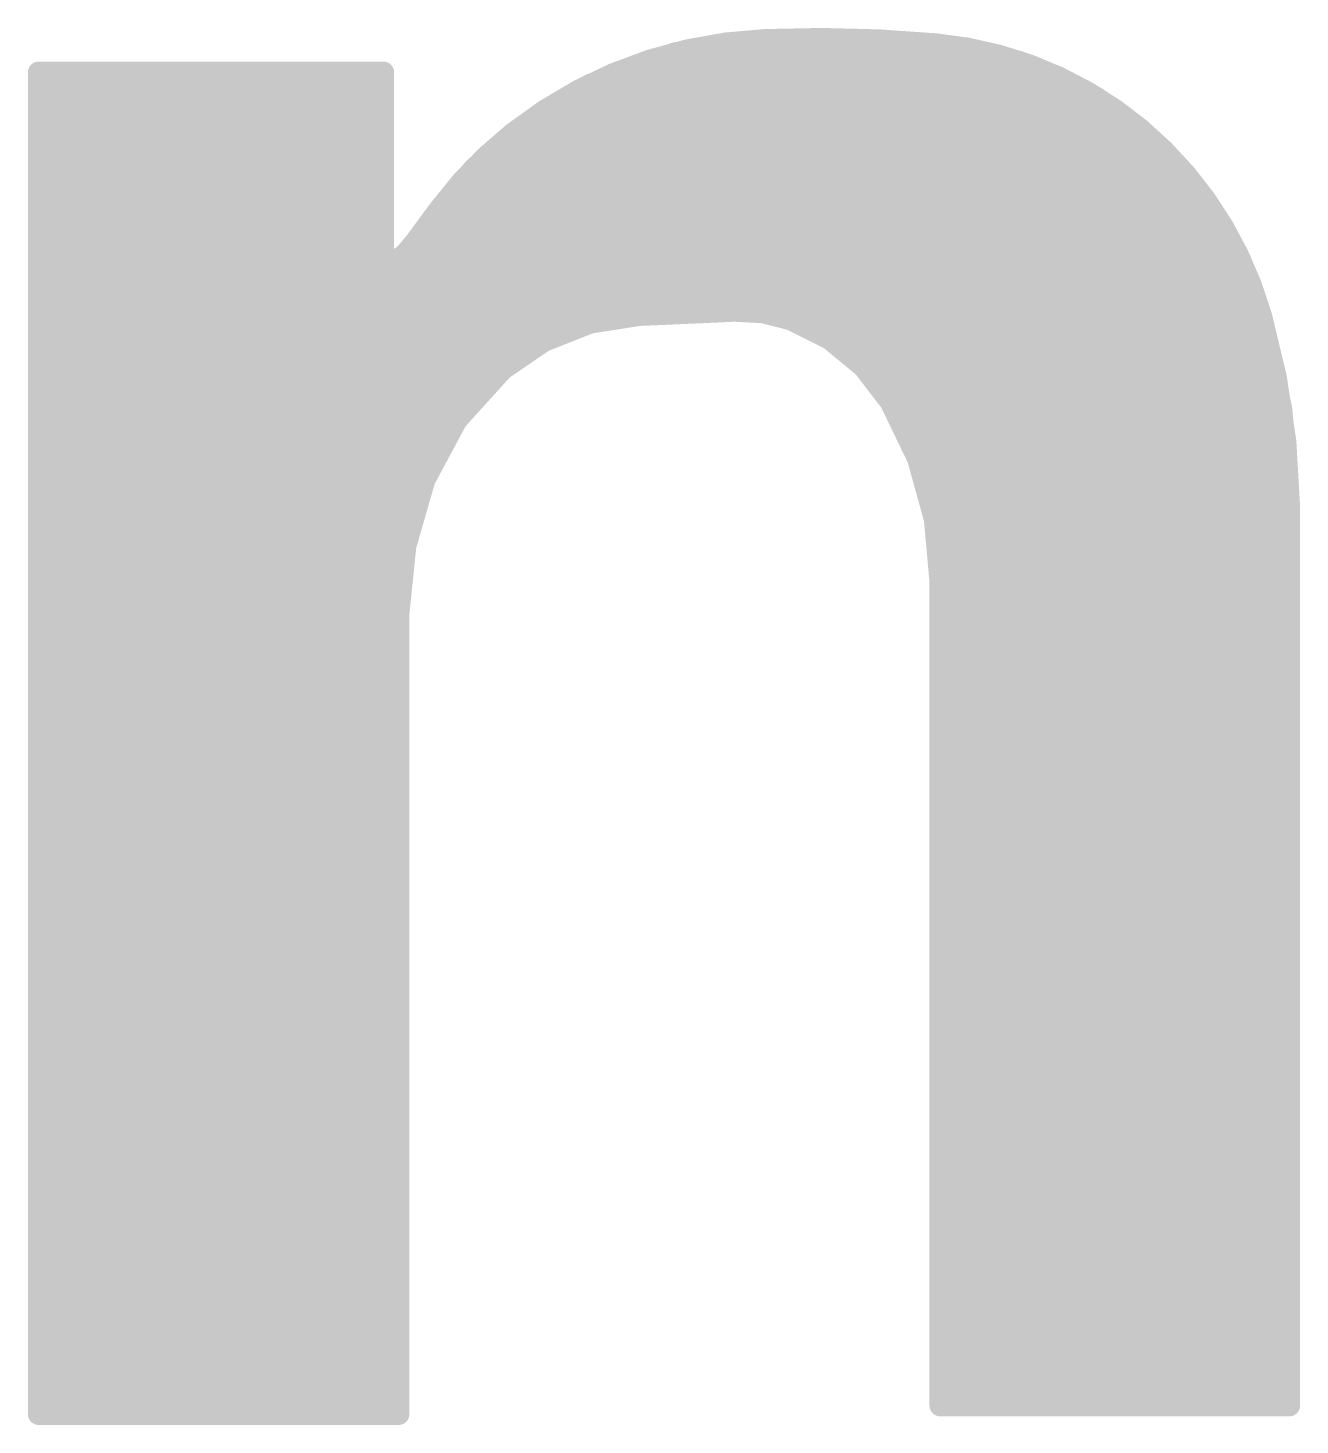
# Model space of a CAD drawing. Extents: x -15.6 to 66.2, y -11.4 to 53.5.
# Drawn here: x 38.644 to 40.135, y 11.092 to 12.729 of the extents above; entities that cross this region are included whole.
import ezdxf

# ---------------------------------------------------------------- set-up
doc = ezdxf.new("R2010")
doc.units = 0
doc.layers.add('21', color=41, linetype='CONTINUOUS')

msp = doc.modelspace()

# ---------------------------------------------------------------- linework, layer by layer
at = {"layer": '21'}
for points, const_width in [([(39.5072, 12.7152, 0.1577), (39.2125, 12.606)], 0.0254), ([(39.7078, 12.7102, 0.0335), (39.5072, 12.7152)], 0.0254), ([(39.5074, 12.7215, 1), (39.507, 12.7089)], 0.0127), ([(39.5069, 12.7215, 1), (39.5075, 12.7089)], 0.0127), ([(39.5081, 12.7089, 1), (39.5063, 12.7215)], 0.0127), ([(39.5075, 12.7089, 1), (39.5069, 12.7215)], 0.0127), ([(39.7091, 12.7164, 1), (39.7065, 12.704)], 0.0127), ([(39.9745, 12.5857, 0.1741), (39.7078, 12.7102)], 0.0254), ([(39.7084, 12.7165, 1), (39.7072, 12.7039)], 0.0127), ([(39.7072, 12.7039, 1), (39.7084, 12.7165)], 0.0127), ([(39.7076, 12.7039, 1), (39.708, 12.7165)], 0.0127), ([(39.4011, 12.706, 1), (39.403, 12.6934)], 0.0127), ([(39.404, 12.7064, 1), (39.404, 12.6937)], 0.0127), ([(39.4042, 12.6938, 1), (39.3998, 12.7057)], 0.0127), ([(39.7564, 12.6937, 1), (39.7564, 12.7064)], 0.0127), ([(38.6563, 12.6835, 1), (38.6563, 12.6708)], 0.0127), ([(38.6563, 12.6835, 1), (38.6563, 12.6708)], 0.0127), ([(38.6626, 12.6771, 1), (38.65, 12.6771)], 0.0127), ([(38.6626, 12.6771, 1), (38.65, 12.6771)], 0.0127), ([(38.6563, 12.6809, 1), (38.6563, 12.6683)], 0.0127), ([(39.0664, 12.6771, 1), (39.0538, 12.6771)], 0.0127), ([(39.0664, 12.6771, 1), (39.0538, 12.6771)], 0.0127), ([(39.0601, 12.6708, 1), (39.0601, 12.6835)], 0.0127), ([(39.0601, 12.6708, 1), (39.0601, 12.6835)], 0.0127), ([(39.0601, 12.6683, 1), (39.0601, 12.6809)], 0.0127), ([(39.3343, 12.6809, 1), (39.3343, 12.6683)], 0.0127), ([(39.8082, 12.6954, 1), (39.8028, 12.6839)], 0.0127), ([(39.8042, 12.6835, 1), (39.8068, 12.6959)], 0.0127), ([(39.8378, 12.6683, 1), (39.8378, 12.6809)], 0.0127), ([(39.3002, 12.6687, 1), (39.3046, 12.6568)], 0.0127), ([(39.3058, 12.6574, 1), (39.299, 12.6681)], 0.0127), ([(38.6563, 12.6555, 1), (38.6563, 12.6429)], 0.0127), ([(39.0601, 12.6429, 1), (39.0601, 12.6555)], 0.0127), ([(39.2809, 12.6555, 1), (39.2809, 12.6429)], 0.0127), ([(39.8999, 12.6524, 1), (39.8921, 12.6424)], 0.0127), ([(39.8922, 12.6429, 1), (39.8922, 12.6555)], 0.0127), ([(39.8933, 12.6417, 1), (39.8987, 12.6532)], 0.0127), ([(38.6563, 12.6302, 1), (38.6563, 12.6175)], 0.0127), ([(39.0601, 12.6175, 1), (39.0601, 12.6302)], 0.0127), ([(39.2407, 12.6302, 1), (39.2407, 12.6175)], 0.0127), ([(39.9261, 12.6175, 1), (39.9261, 12.6302)], 0.0127), ([(38.6563, 12.6047, 1), (38.6563, 12.5921)], 0.0127), ([(39.0601, 12.5921, 1), (39.0601, 12.6047)], 0.0127), ([(39.2125, 12.606, 0.0664), (39.1262, 12.5171)], 0.0254), ([(39.2041, 12.6047, 1), (39.2041, 12.5921)], 0.0127), ([(39.2091, 12.6114, 1), (39.2159, 12.6006)], 0.0127), ([(39.2086, 12.611, 1), (39.2164, 12.601)], 0.0127), ([(39.2168, 12.6013, 1), (39.2082, 12.6107)], 0.0127), ([(39.2164, 12.601, 1), (39.2086, 12.611)], 0.0127), ([(39.9584, 12.5921, 1), (39.9584, 12.6047)], 0.0127), ([(39.9793, 12.5898, 1), (39.9697, 12.5816)], 0.0127), ([(40.0888, 12.3927, 0.1281), (39.9745, 12.5857)], 0.0254), ([(39.979, 12.5902, 1), (39.97, 12.5812)], 0.0127), ([(39.97, 12.5812, 1), (39.979, 12.5902)], 0.0127), ([(39.9706, 12.5807, 1), (39.9784, 12.5907)], 0.0127), ([(38.6563, 12.5793, 1), (38.6563, 12.5667)], 0.0127), ([(39.0601, 12.5667, 1), (39.0601, 12.5793)], 0.0127), ([(39.1621, 12.5691, 1), (39.1707, 12.5597)], 0.0127), ([(39.1712, 12.5603, 1), (39.1616, 12.5685)], 0.0127), ([(39.1759, 12.5793, 1), (39.1759, 12.5667)], 0.0127), ([(39.9853, 12.5667, 1), (39.9853, 12.5793)], 0.0127), ([(38.6563, 12.554, 1), (38.6563, 12.5413)], 0.0127), ([(39.0601, 12.5413, 1), (39.0601, 12.554)], 0.0127), ([(39.1521, 12.554, 1), (39.1521, 12.5413)], 0.0127), ([(40.0069, 12.5413, 1), (40.0069, 12.554)], 0.0127), ([(40.0289, 12.5314, 1), (40.0179, 12.5249)], 0.0127), ([(38.6563, 12.5285, 1), (38.6563, 12.5159)], 0.0127), ([(39.0601, 12.5159, 1), (39.0601, 12.5285)], 0.0127), ([(39.1262, 12.5171, 0.0022), (39.0982, 12.479)], 0.0254), ([(39.1214, 12.5212, 1), (39.131, 12.513)], 0.0127), ([(39.1211, 12.5209, 1), (39.1313, 12.5133)], 0.0127), ([(39.1313, 12.5133, 1), (39.1211, 12.5209)], 0.0127), ([(39.1313, 12.5133, 1), (39.1211, 12.5209)], 0.0127), ([(39.1305, 12.5285, 1), (39.1305, 12.5159)], 0.0127), ([(40.0186, 12.5241, 1), (40.0282, 12.5323)], 0.0127), ([(40.0269, 12.5159, 1), (40.0269, 12.5285)], 0.0127), ([(38.6563, 12.5031, 1), (38.6563, 12.4905)], 0.0127), ([(39.0601, 12.4905, 1), (39.0601, 12.5031)], 0.0127), ([(39.1113, 12.5031, 1), (39.1113, 12.4905)], 0.0127), ([(40.042, 12.4905, 1), (40.042, 12.5031)], 0.0127), ([(39.0855, 12.4638, 0.0333), (39.0982, 12.479)], 0.0254), ([(39.1033, 12.4753, 1), (39.0931, 12.4827)], 0.0127), ([(39.1031, 12.4749, 1), (39.0933, 12.4831)], 0.0127), ([(38.6563, 12.4778, 1), (38.6563, 12.4651)], 0.0127), ([(39.0601, 12.4651, 1), (39.0601, 12.4778)], 0.0127), ([(39.0677, 12.4562, 0.205), (39.0855, 12.4638)], 0.0254), ([(39.0809, 12.4682, 1), (39.0901, 12.4594)], 0.0127), ([(39.0806, 12.4679, 1), (39.0904, 12.4597)], 0.0127), ([(39.0901, 12.4594, 1), (39.0809, 12.4682)], 0.0127), ([(39.0891, 12.4586, 1), (39.0819, 12.469)], 0.0127), ([(39.0919, 12.4778, 1), (39.0919, 12.4651)], 0.0127), ([(39.0931, 12.4828, 1), (39.1033, 12.4752)], 0.0127), ([(39.0931, 12.4827, 1), (39.1033, 12.4753)], 0.0127), ([(40.0678, 12.4655, 1), (40.0559, 12.461)], 0.0127), ([(40.057, 12.4651, 1), (40.057, 12.4778)], 0.0127), ([(38.6563, 12.4523, 1), (38.6563, 12.4397)], 0.0127), ([(39.0601, 12.4626, 1), (39.0601, 12.4499)], 0.0127), ([(39.0601, 12.4626, 1), (39.0601, 12.4499)], 0.0127), ([(39.0538, 12.4562, 1), (39.0664, 12.4562)], 0.0127), ([(39.0538, 12.4562, 1), (39.0664, 12.4562)], 0.0127), ([(39.0664, 12.4624, 1), (39.069, 12.45)], 0.0127), ([(39.0677, 12.4625, 1), (39.0677, 12.4499)], 0.0127), ([(39.0677, 12.4499, 1), (39.0677, 12.4626)], 0.0127), ([(39.0677, 12.4499, 1), (39.0677, 12.4626)], 0.0127), ([(39.0738, 12.4634, 1), (39.081, 12.453)], 0.0127), ([(39.0786, 12.452, 1), (39.0761, 12.4644)], 0.0127), ([(40.0564, 12.46, 1), (40.0673, 12.4665)], 0.0127), ([(40.0684, 12.4397, 1), (40.0684, 12.4523)], 0.0127), ([(38.6563, 12.4269, 1), (38.6563, 12.4143)], 0.0127), ([(40.0781, 12.4143, 1), (40.0781, 12.4269)], 0.0127), ([(39.3598, 12.3927, 0.0006), (39.4716, 12.3977)], 0.0254), ([(39.5376, 12.3876, 0.0992), (39.4716, 12.3977)], 0.0254), ([(39.4719, 12.404, 1), (39.4713, 12.3914)], 0.0127), ([(39.4713, 12.404, 1), (39.4719, 12.3914)], 0.0127), ([(39.4719, 12.3914, 1), (39.4713, 12.404)], 0.0127), ([(39.4719, 12.3914, 1), (39.4713, 12.404)], 0.0127), ([(39.5067, 12.4021, 1), (39.5035, 12.3898)], 0.0127), ([(38.6563, 12.4016, 1), (38.6563, 12.3889)], 0.0127), ([(39.3598, 12.3927, 0.1688), (39.1998, 12.3292)], 0.0254), ([(39.3012, 12.39, 1), (39.3031, 12.3774)], 0.0127), ([(39.3045, 12.3778, 1), (39.2998, 12.3896)], 0.0127), ([(39.3595, 12.399, 1), (39.3601, 12.3864)], 0.0127), ([(39.3595, 12.399, 1), (39.3601, 12.3864)], 0.0127), ([(39.3608, 12.3864, 1), (39.3588, 12.399)], 0.0127), ([(39.3601, 12.3864, 1), (39.3595, 12.399)], 0.0127), ([(39.4157, 12.3889, 1), (39.4157, 12.4016)], 0.0127), ([(39.5079, 12.4016, 1), (39.5079, 12.3889)], 0.0127), ([(39.5048, 12.3896, 1), (39.5054, 12.4023)], 0.0127), ([(39.5404, 12.3933, 1), (39.5348, 12.3819)], 0.0127), ([(39.6545, 12.2911, 0.1719), (39.5376, 12.3876)], 0.0254), ([(39.5398, 12.3936, 1), (39.5354, 12.3816)], 0.0127), ([(39.5354, 12.3816, 1), (39.5398, 12.3936)], 0.0127), ([(39.536, 12.3814, 1), (39.5392, 12.3938)], 0.0127), ([(40.095, 12.394, 1), (40.0826, 12.3914)], 0.0127), ([(40.1218, 12.1691, 0.0668), (40.0888, 12.3927)], 0.0254), ([(40.0949, 12.3945, 1), (40.0827, 12.3909)], 0.0127), ([(40.0827, 12.3909, 1), (40.0949, 12.3945)], 0.0127), ([(40.0829, 12.3904, 1), (40.0947, 12.395)], 0.0127), ([(40.0878, 12.3889, 1), (40.0878, 12.4016)], 0.0127), ([(38.6563, 12.3762, 1), (38.6563, 12.3635)], 0.0127), ([(39.2671, 12.3635, 1), (39.2671, 12.3762)], 0.0127), ([(39.5733, 12.3762, 1), (39.5733, 12.3635)], 0.0127), ([(39.5876, 12.3695, 1), (39.5796, 12.3597)], 0.0127), ([(39.5808, 12.359, 1), (39.5864, 12.3703)], 0.0127), ([(40.0938, 12.3635, 1), (40.0938, 12.3762)], 0.0127), ([(39.2456, 12.3681, 1), (39.2503, 12.3563)], 0.0127), ([(39.2515, 12.3569, 1), (39.2443, 12.3674)], 0.0127), ([(38.6563, 12.3507, 1), (38.6563, 12.3381)], 0.0127), ([(39.222, 12.3381, 1), (39.222, 12.3507)], 0.0127), ([(39.6081, 12.3507, 1), (39.6081, 12.3381)], 0.0127), ([(39.6283, 12.3358, 1), (39.6182, 12.328)], 0.0127), ([(40.0993, 12.3381, 1), (40.0993, 12.3507)], 0.0127), ([(38.6563, 12.3254, 1), (38.6563, 12.3127)], 0.0127), ([(39.1998, 12.3292, 0.1229), (39.1084, 12.1996)], 0.0254), ([(39.1906, 12.3127, 1), (39.1906, 12.3254)], 0.0127), ([(39.1962, 12.3344, 1), (39.2034, 12.324)], 0.0127), ([(39.1957, 12.334, 1), (39.2039, 12.3244)], 0.0127), ([(39.2045, 12.3249, 1), (39.1951, 12.3335)], 0.0127), ([(39.2039, 12.3244, 1), (39.1957, 12.334)], 0.0127), ([(39.6192, 12.327, 1), (39.6273, 12.3368)], 0.0127), ([(39.6331, 12.3254, 1), (39.6331, 12.3127)], 0.0127), ([(40.1048, 12.3127, 1), (40.1048, 12.3254)], 0.0127), ([(38.6563, 12.3, 1), (38.6563, 12.2873)], 0.0127), ([(39.1675, 12.2873, 1), (39.1675, 12.3)], 0.0127), ([(39.6526, 12.3, 1), (39.6526, 12.2873)], 0.0127), ([(39.6602, 12.2939, 1), (39.6488, 12.2883)], 0.0127), ([(39.7129, 12.0802, 0.136), (39.6545, 12.2911)], 0.0254), ([(39.6599, 12.2944, 1), (39.6491, 12.2878)], 0.0127), ([(39.6491, 12.2878, 1), (39.6599, 12.2944)], 0.0127), ([(39.6495, 12.2872, 1), (39.6595, 12.295)], 0.0127), ([(40.1191, 12.2825, 1), (40.1064, 12.2815)], 0.0127), ([(40.1103, 12.2873, 1), (40.1103, 12.3)], 0.0127), ([(38.6563, 12.2745, 1), (38.6563, 12.2619)], 0.0127), ([(39.1414, 12.2743, 1), (39.1508, 12.2658)], 0.0127), ([(39.1517, 12.267, 1), (39.1405, 12.273)], 0.0127), ([(39.1452, 12.2619, 1), (39.1452, 12.2745)], 0.0127), ([(39.6656, 12.2745, 1), (39.6656, 12.2619)], 0.0127), ([(40.1066, 12.2807, 1), (40.119, 12.2833)], 0.0127), ([(40.1139, 12.2619, 1), (40.1139, 12.2745)], 0.0127), ([(38.6563, 12.2492, 1), (38.6563, 12.2365)], 0.0127), ([(39.1316, 12.2365, 1), (39.1316, 12.2492)], 0.0127), ([(39.6779, 12.2492, 1), (39.6779, 12.2365)], 0.0127), ([(40.1159, 12.2365, 1), (40.1159, 12.2492)], 0.0127), ([(38.6563, 12.2238, 1), (38.6563, 12.2111)], 0.0127), ([(39.1179, 12.2111, 1), (39.1179, 12.2238)], 0.0127), ([(39.6927, 12.2264, 1), (39.6805, 12.223)], 0.0127), ([(39.6809, 12.2219, 1), (39.6923, 12.2275)], 0.0127), ([(39.6886, 12.2238, 1), (39.6886, 12.2111)], 0.0127), ([(40.1179, 12.2111, 1), (40.1179, 12.2238)], 0.0127), ([(39.1084, 12.1996, 0.0895), (39.0779, 12.0421)], 0.0254), ([(39.1145, 12.1978, 1), (39.1023, 12.2014)], 0.0127), ([(39.1143, 12.1973, 1), (39.1025, 12.2019)], 0.0127), ([(38.6563, 12.1983, 1), (38.6563, 12.1857)], 0.0127), ([(39.1028, 12.2026, 1), (39.114, 12.1966)], 0.0127), ([(39.1025, 12.2019, 1), (39.1143, 12.1973)], 0.0127), ([(39.1062, 12.1857, 1), (39.1062, 12.1983)], 0.0127), ([(39.6957, 12.1983, 1), (39.6957, 12.1857)], 0.0127), ([(40.12, 12.1857, 1), (40.12, 12.1983)], 0.0127), ([(40.1281, 12.1691, 1), (40.1155, 12.1691)], 0.0127), ([(40.1281, 12.1691, 1), (40.1155, 12.1691)], 0.0127), ([(38.6563, 12.173, 1), (38.6563, 12.1603)], 0.0127), ([(39.0989, 12.1603, 1), (39.0989, 12.173)], 0.0127), ([(39.7027, 12.173, 1), (39.7027, 12.1603)], 0.0127), ([(39.7126, 12.1542, 1), (39.7, 12.1531)], 0.0127), ([(40.1155, 12.1686, 1), (40.1281, 12.1696)], 0.0127), ([(40.1155, 12.169, 1), (40.1281, 12.1692)], 0.0127), ([(40.1218, 12.1603, 1), (40.1218, 12.173)], 0.0127), ([(38.6563, 12.1476, 1), (38.6563, 12.1349)], 0.0127), ([(39.0916, 12.1349, 1), (39.0916, 12.1476)], 0.0127), ([(39.7002, 12.1519, 1), (39.7124, 12.1553)], 0.0127), ([(39.7074, 12.1476, 1), (39.7074, 12.1349)], 0.0127), ([(40.1218, 12.1349, 1), (40.1218, 12.1476)], 0.0127), ([(39.0924, 12.1216, 1), (39.0798, 12.1229)], 0.0127), ([(38.6563, 12.1221, 1), (38.6563, 12.1095)], 0.0127), ([(39.08, 12.124, 1), (39.0922, 12.1205)], 0.0127), ([(39.0855, 12.1095, 1), (39.0855, 12.1221)], 0.0127), ([(39.7097, 12.1221, 1), (39.7097, 12.1095)], 0.0127), ([(40.1218, 12.1095, 1), (40.1218, 12.1221)], 0.0127), ([(38.6563, 12.0968, 1), (38.6563, 12.0841)], 0.0127), ([(39.0829, 12.0841, 1), (39.0829, 12.0968)], 0.0127), ([(39.712, 12.0968, 1), (39.712, 12.0841)], 0.0127), ([(40.1218, 12.0841, 1), (40.1218, 12.0968)], 0.0127), ([(39.7193, 12.0802, 1), (39.7066, 12.0802)], 0.0127), ([(39.7193, 12.0802, 1), (39.7066, 12.0802)], 0.0127), ([(39.7066, 12.0796, 1), (39.7192, 12.0808)], 0.0127), ([(39.7066, 12.0802, 1), (39.7192, 12.0802)], 0.0127), ([(38.6563, 12.0714, 1), (38.6563, 12.0587)], 0.0127), ([(39.0802, 12.0587, 1), (39.0802, 12.0714)], 0.0127), ([(39.7129, 12.0714, 1), (39.7129, 12.0587)], 0.0127), ([(40.1218, 12.0587, 1), (40.1218, 12.0714)], 0.0127), ([(38.6563, 12.0459, 1), (38.6563, 12.0333)], 0.0127), ([(39.0779, 12.0421, 0.0064), (39.0779, 11.9736)], 0.0254), ([(39.0842, 12.0421, 1), (39.0716, 12.0421)], 0.0127), ([(39.0842, 12.042, 1), (39.0716, 12.0422)], 0.0127), ([(39.0716, 12.0427, 1), (39.0842, 12.0415)], 0.0127), ([(39.0716, 12.0422, 1), (39.0842, 12.042)], 0.0127), ([(39.0779, 12.0333, 1), (39.0779, 12.0459)], 0.0127), ([(39.7129, 12.0459, 1), (39.7129, 12.0333)], 0.0127), ([(40.1218, 12.0333, 1), (40.1218, 12.0459)], 0.0127), ([(38.6563, 12.0206, 1), (38.6563, 12.0079)], 0.0127), ([(39.0779, 12.0079, 1), (39.0779, 12.0206)], 0.0127), ([(39.7129, 12.0206, 1), (39.7129, 12.0079)], 0.0127), ([(40.1218, 12.0079, 1), (40.1218, 12.0206)], 0.0127), ([(38.6563, 11.9952, 1), (38.6563, 11.9825)], 0.0127), ([(39.0779, 11.9825, 1), (39.0779, 11.9952)], 0.0127), ([(39.7129, 11.9952, 1), (39.7129, 11.9825)], 0.0127), ([(40.1218, 11.9825, 1), (40.1218, 11.9952)], 0.0127), ([(39.0842, 11.9736, 1), (39.0716, 11.9736)], 0.0127), ([(38.6563, 11.9697, 1), (38.6563, 11.9571)], 0.0127), ([(39.0716, 11.9735, 1), (39.0842, 11.9737)], 0.0127), ([(39.0779, 11.9571, 1), (39.0779, 11.9697)], 0.0127), ([(39.7129, 11.9697, 1), (39.7129, 11.9571)], 0.0127), ([(40.1218, 11.9571, 1), (40.1218, 11.9697)], 0.0127), ([(38.6563, 11.9444, 1), (38.6563, 11.9317)], 0.0127), ([(39.0779, 11.9317, 1), (39.0779, 11.9444)], 0.0127), ([(39.7129, 11.9444, 1), (39.7129, 11.9317)], 0.0127), ([(40.1218, 11.9317, 1), (40.1218, 11.9444)], 0.0127), ([(38.6563, 11.919, 1), (38.6563, 11.9063)], 0.0127), ([(39.0779, 11.9063, 1), (39.0779, 11.919)], 0.0127), ([(39.7129, 11.919, 1), (39.7129, 11.9063)], 0.0127), ([(40.1218, 11.9063, 1), (40.1218, 11.919)], 0.0127), ([(38.6563, 11.8935, 1), (38.6563, 11.8809)], 0.0127), ([(39.0779, 11.8809, 1), (39.0779, 11.8935)], 0.0127), ([(39.7129, 11.8935, 1), (39.7129, 11.8809)], 0.0127), ([(40.1218, 11.8809, 1), (40.1218, 11.8935)], 0.0127), ([(38.6563, 11.8681, 1), (38.6563, 11.8555)], 0.0127), ([(39.0779, 11.8555, 1), (39.0779, 11.8681)], 0.0127), ([(39.7129, 11.8681, 1), (39.7129, 11.8555)], 0.0127), ([(40.1218, 11.8555, 1), (40.1218, 11.8681)], 0.0127), ([(38.6563, 11.8428, 1), (38.6563, 11.8301)], 0.0127), ([(39.0779, 11.8301, 1), (39.0779, 11.8428)], 0.0127), ([(39.7129, 11.8428, 1), (39.7129, 11.8301)], 0.0127), ([(40.1218, 11.8301, 1), (40.1218, 11.8428)], 0.0127), ([(38.6563, 11.8173, 1), (38.6563, 11.8047)], 0.0127), ([(39.0779, 11.8047, 1), (39.0779, 11.8173)], 0.0127), ([(39.7129, 11.8173, 1), (39.7129, 11.8047)], 0.0127), ([(40.1218, 11.8047, 1), (40.1218, 11.8173)], 0.0127), ([(38.6563, 11.7919, 1), (38.6563, 11.7793)], 0.0127), ([(39.0779, 11.7793, 1), (39.0779, 11.7919)], 0.0127), ([(39.7129, 11.7919, 1), (39.7129, 11.7793)], 0.0127), ([(40.1218, 11.7793, 1), (40.1218, 11.7919)], 0.0127), ([(38.6563, 11.7666, 1), (38.6563, 11.7539)], 0.0127), ([(39.0779, 11.7539, 1), (39.0779, 11.7666)], 0.0127), ([(39.7129, 11.7666, 1), (39.7129, 11.7539)], 0.0127), ([(40.1218, 11.7539, 1), (40.1218, 11.7666)], 0.0127), ([(38.6563, 11.7411, 1), (38.6563, 11.7285)], 0.0127), ([(39.0779, 11.7285, 1), (39.0779, 11.7411)], 0.0127), ([(39.7129, 11.7411, 1), (39.7129, 11.7285)], 0.0127), ([(40.1218, 11.7285, 1), (40.1218, 11.7411)], 0.0127), ([(38.6563, 11.7157, 1), (38.6563, 11.7031)], 0.0127), ([(39.0779, 11.7031, 1), (39.0779, 11.7157)], 0.0127), ([(39.7129, 11.7157, 1), (39.7129, 11.7031)], 0.0127), ([(40.1218, 11.7031, 1), (40.1218, 11.7157)], 0.0127), ([(38.6563, 11.6904, 1), (38.6563, 11.6777)], 0.0127), ([(39.0779, 11.6777, 1), (39.0779, 11.6904)], 0.0127), ([(39.7129, 11.6904, 1), (39.7129, 11.6777)], 0.0127), ([(40.1218, 11.6777, 1), (40.1218, 11.6904)], 0.0127), ([(38.6563, 11.6649, 1), (38.6563, 11.6523)], 0.0127), ([(39.0779, 11.6523, 1), (39.0779, 11.6649)], 0.0127), ([(39.7129, 11.6649, 1), (39.7129, 11.6523)], 0.0127), ([(40.1218, 11.6523, 1), (40.1218, 11.6649)], 0.0127), ([(38.6563, 11.6395, 1), (38.6563, 11.6269)], 0.0127), ([(39.0779, 11.6269, 1), (39.0779, 11.6395)], 0.0127), ([(39.7129, 11.6395, 1), (39.7129, 11.6269)], 0.0127), ([(40.1218, 11.6269, 1), (40.1218, 11.6395)], 0.0127), ([(38.6563, 11.6142, 1), (38.6563, 11.6015)], 0.0127), ([(39.0779, 11.6015, 1), (39.0779, 11.6142)], 0.0127), ([(39.7129, 11.6142, 1), (39.7129, 11.6015)], 0.0127), ([(40.1218, 11.6015, 1), (40.1218, 11.6142)], 0.0127), ([(38.6563, 11.5887, 1), (38.6563, 11.5761)], 0.0127), ([(39.0779, 11.5761, 1), (39.0779, 11.5887)], 0.0127), ([(39.7129, 11.5887, 1), (39.7129, 11.5761)], 0.0127), ([(40.1218, 11.5761, 1), (40.1218, 11.5887)], 0.0127), ([(38.6563, 11.5633, 1), (38.6563, 11.5507)], 0.0127), ([(39.0779, 11.5507, 1), (39.0779, 11.5633)], 0.0127), ([(39.7129, 11.5633, 1), (39.7129, 11.5507)], 0.0127), ([(40.1218, 11.5507, 1), (40.1218, 11.5633)], 0.0127), ([(38.6563, 11.538, 1), (38.6563, 11.5253)], 0.0127), ([(39.0779, 11.5253, 1), (39.0779, 11.538)], 0.0127), ([(39.7129, 11.538, 1), (39.7129, 11.5253)], 0.0127), ([(40.1218, 11.5253, 1), (40.1218, 11.538)], 0.0127), ([(38.6563, 11.5125, 1), (38.6563, 11.4999)], 0.0127), ([(39.0779, 11.4999, 1), (39.0779, 11.5125)], 0.0127), ([(39.7129, 11.5125, 1), (39.7129, 11.4999)], 0.0127), ([(40.1218, 11.4999, 1), (40.1218, 11.5125)], 0.0127), ([(38.6563, 11.4871, 1), (38.6563, 11.4745)], 0.0127), ([(39.0779, 11.4745, 1), (39.0779, 11.4871)], 0.0127), ([(39.7129, 11.4871, 1), (39.7129, 11.4745)], 0.0127), ([(40.1218, 11.4745, 1), (40.1218, 11.4871)], 0.0127), ([(38.6563, 11.4618, 1), (38.6563, 11.4491)], 0.0127), ([(39.0779, 11.4491, 1), (39.0779, 11.4618)], 0.0127), ([(39.7129, 11.4618, 1), (39.7129, 11.4491)], 0.0127), ([(40.1218, 11.4491, 1), (40.1218, 11.4618)], 0.0127), ([(38.6563, 11.4363, 1), (38.6563, 11.4237)], 0.0127), ([(39.0779, 11.4237, 1), (39.0779, 11.4363)], 0.0127), ([(39.7129, 11.4363, 1), (39.7129, 11.4237)], 0.0127), ([(40.1218, 11.4237, 1), (40.1218, 11.4363)], 0.0127), ([(38.6563, 11.4109, 1), (38.6563, 11.3983)], 0.0127), ([(39.0779, 11.3983, 1), (39.0779, 11.4109)], 0.0127), ([(39.7129, 11.4109, 1), (39.7129, 11.3983)], 0.0127), ([(40.1218, 11.3983, 1), (40.1218, 11.4109)], 0.0127), ([(38.6563, 11.3856, 1), (38.6563, 11.3729)], 0.0127), ([(39.0779, 11.3729, 1), (39.0779, 11.3856)], 0.0127), ([(39.7129, 11.3856, 1), (39.7129, 11.3729)], 0.0127), ([(40.1218, 11.3729, 1), (40.1218, 11.3856)], 0.0127), ([(38.6563, 11.3601, 1), (38.6563, 11.3475)], 0.0127), ([(39.0779, 11.3475, 1), (39.0779, 11.3601)], 0.0127), ([(39.7129, 11.3601, 1), (39.7129, 11.3475)], 0.0127), ([(40.1218, 11.3475, 1), (40.1218, 11.3601)], 0.0127), ([(38.6563, 11.3347, 1), (38.6563, 11.3221)], 0.0127), ([(39.0779, 11.3221, 1), (39.0779, 11.3347)], 0.0127), ([(39.7129, 11.3347, 1), (39.7129, 11.3221)], 0.0127), ([(40.1218, 11.3221, 1), (40.1218, 11.3347)], 0.0127), ([(38.6563, 11.3094, 1), (38.6563, 11.2967)], 0.0127), ([(39.0779, 11.2967, 1), (39.0779, 11.3094)], 0.0127), ([(39.7129, 11.3094, 1), (39.7129, 11.2967)], 0.0127), ([(40.1218, 11.2967, 1), (40.1218, 11.3094)], 0.0127), ([(38.6563, 11.284, 1), (38.6563, 11.2713)], 0.0127), ([(39.0779, 11.2713, 1), (39.0779, 11.284)], 0.0127), ([(39.7129, 11.284, 1), (39.7129, 11.2713)], 0.0127), ([(40.1218, 11.2713, 1), (40.1218, 11.284)], 0.0127), ([(38.6563, 11.2585, 1), (38.6563, 11.2459)], 0.0127), ([(39.0779, 11.2459, 1), (39.0779, 11.2585)], 0.0127), ([(39.7129, 11.2585, 1), (39.7129, 11.2459)], 0.0127), ([(40.1218, 11.2459, 1), (40.1218, 11.2585)], 0.0127), ([(38.6563, 11.2332, 1), (38.6563, 11.2205)], 0.0127), ([(39.0779, 11.2205, 1), (39.0779, 11.2332)], 0.0127), ([(39.7129, 11.2332, 1), (39.7129, 11.2205)], 0.0127), ([(40.1218, 11.2205, 1), (40.1218, 11.2332)], 0.0127), ([(38.6563, 11.2078, 1), (38.6563, 11.1951)], 0.0127), ([(39.0779, 11.1951, 1), (39.0779, 11.2078)], 0.0127), ([(39.7129, 11.2078, 1), (39.7129, 11.1951)], 0.0127), ([(40.1218, 11.1951, 1), (40.1218, 11.2078)], 0.0127), ([(38.6563, 11.1823, 1), (38.6563, 11.1697)], 0.0127), ([(39.0779, 11.1697, 1), (39.0779, 11.1823)], 0.0127), ([(39.7129, 11.1823, 1), (39.7129, 11.1697)], 0.0127), ([(40.1218, 11.1697, 1), (40.1218, 11.1823)], 0.0127), ([(38.6563, 11.157, 1), (38.6563, 11.1443)], 0.0127), ([(39.0779, 11.1443, 1), (39.0779, 11.157)], 0.0127), ([(39.7129, 11.157, 1), (39.7129, 11.1443)], 0.0127), ([(40.1218, 11.1443, 1), (40.1218, 11.157)], 0.0127), ([(38.6563, 11.1316, 1), (38.6563, 11.1189)], 0.0127), ([(39.0779, 11.1189, 1), (39.0779, 11.1316)], 0.0127), ([(39.7129, 11.1316, 1), (39.7129, 11.1189)], 0.0127), ([(40.1218, 11.1189, 1), (40.1218, 11.1316)], 0.0127), ([(38.6563, 11.1113, 1), (38.6563, 11.0986)], 0.0127), ([(38.6563, 11.1113, 1), (38.6563, 11.0986)], 0.0127), ([(39.0779, 11.0986, 1), (39.0779, 11.1113)], 0.0127), ([(39.0779, 11.0986, 1), (39.0779, 11.1113)], 0.0127), ([(39.7129, 11.1213, 1), (39.7129, 11.1087)], 0.0127), ([(39.7129, 11.1213, 1), (39.7129, 11.1087)], 0.0127), ([(39.7066, 11.115, 1), (39.7193, 11.115)], 0.0127), ([(39.7066, 11.115, 1), (39.7193, 11.115)], 0.0127), ([(40.1155, 11.115, 1), (40.1281, 11.115)], 0.0127), ([(40.1155, 11.115, 1), (40.1281, 11.115)], 0.0127), ([(40.1218, 11.1087, 1), (40.1218, 11.1213)], 0.0127), ([(40.1218, 11.1087, 1), (40.1218, 11.1213)], 0.0127), ([(38.65, 11.1049, 1), (38.6626, 11.1049)], 0.0127), ([(38.65, 11.1049, 1), (38.6626, 11.1049)], 0.0127), ([(39.0716, 11.1049, 1), (39.0842, 11.1049)], 0.0127), ([(39.0716, 11.1049, 1), (39.0842, 11.1049)], 0.0127)]:
    msp.add_lwpolyline(points, format="xyb", dxfattribs=dict(at, const_width=const_width))
at = {"layer": '21', "const_width": 0.0254}
for points in [[(39.402, 12.6997), (39.5072, 12.7152)], [(39.5072, 12.7152), (39.7078, 12.7102)], [(39.7078, 12.7102), (39.8055, 12.6897)], [(39.3024, 12.6628), (39.402, 12.6997)], [(39.404, 12.7), (39.7564, 12.7)], [(38.6563, 12.6771), (39.0601, 12.6771)], [(38.6563, 11.1049), (38.6563, 12.6771)], [(38.6563, 11.1049), (38.6563, 12.6771)], [(38.6563, 12.6771), (39.0601, 12.6771)], [(38.6563, 12.6746), (39.0601, 12.6746)], [(39.0601, 12.6771), (39.0601, 12.4562)], [(39.0601, 12.6771), (39.0601, 12.4562)], [(39.3343, 12.6746), (39.8378, 12.6746)], [(39.8055, 12.6897), (39.896, 12.6474)], [(39.2125, 12.606), (39.3024, 12.6628)], [(38.6563, 12.6492), (39.0601, 12.6492)], [(39.2809, 12.6492), (39.8922, 12.6492)], [(39.896, 12.6474), (39.9745, 12.5857)], [(38.6563, 12.6238), (39.0601, 12.6238)], [(39.2407, 12.6238), (39.9261, 12.6238)], [(38.6563, 12.5984), (39.0601, 12.5984)], [(39.1664, 12.5644), (39.2125, 12.606)], [(39.2041, 12.5984), (39.9584, 12.5984)], [(39.9745, 12.5857), (40.0234, 12.5282)], [(38.6563, 12.573), (39.0601, 12.573)], [(39.1262, 12.5171), (39.1664, 12.5644)], [(39.1759, 12.573), (39.9853, 12.573)], [(38.6563, 12.5476), (39.0601, 12.5476)], [(39.1521, 12.5476), (40.0069, 12.5476)], [(40.0234, 12.5282), (40.0619, 12.4632)], [(38.6563, 12.5222), (39.0601, 12.5222)], [(39.0982, 12.479), (39.1262, 12.5171)], [(39.1305, 12.5222), (40.0269, 12.5222)], [(38.6563, 12.4968), (39.0601, 12.4968)], [(39.1113, 12.4968), (40.042, 12.4968)], [(39.0855, 12.4638), (39.0982, 12.479)], [(38.6563, 12.4714), (39.0601, 12.4714)], [(39.0774, 12.4582), (39.0855, 12.4638)], [(39.0919, 12.4714), (40.057, 12.4714)], [(40.0619, 12.4632), (40.0888, 12.3927)], [(38.6563, 12.446), (40.0684, 12.446)], [(39.0601, 12.4562), (39.0677, 12.4562)], [(39.0601, 12.4562), (39.0677, 12.4562)], [(39.0677, 12.4562), (39.0774, 12.4582)], [(38.6563, 12.4206), (40.0781, 12.4206)], [(39.4716, 12.3977), (39.3598, 12.3927)], [(39.5051, 12.3959), (39.4716, 12.3977)], [(38.6563, 12.3952), (39.4157, 12.3952)], [(39.3022, 12.3837), (39.2479, 12.3622)], [(39.3598, 12.3927), (39.3022, 12.3837)], [(39.5376, 12.3876), (39.5051, 12.3959)], [(39.5079, 12.3952), (40.0878, 12.3952)], [(39.5836, 12.3646), (39.5376, 12.3876)], [(40.0888, 12.3927), (40.1128, 12.282)], [(38.6563, 12.3698), (39.2671, 12.3698)], [(39.5733, 12.3698), (40.0938, 12.3698)], [(39.6232, 12.3319), (39.5836, 12.3646)], [(39.2479, 12.3622), (39.1998, 12.3292)], [(38.6563, 12.3444), (39.222, 12.3444)], [(39.6081, 12.3444), (40.0993, 12.3444)], [(39.6545, 12.2911), (39.6232, 12.3319)], [(38.6563, 12.319), (39.1906, 12.319)], [(39.1998, 12.3292), (39.1461, 12.27)], [(39.6331, 12.319), (40.1048, 12.319)], [(38.6563, 12.2936), (39.1675, 12.2936)], [(39.6526, 12.2936), (40.1103, 12.2936)], [(39.6866, 12.2247), (39.6545, 12.2911)], [(40.1128, 12.282), (40.1218, 12.1691)], [(38.6563, 12.2682), (39.1452, 12.2682)], [(39.1461, 12.27), (39.1084, 12.1996)], [(39.6656, 12.2682), (40.1139, 12.2682)], [(38.6563, 12.2428), (39.1316, 12.2428)], [(39.6779, 12.2428), (40.1159, 12.2428)], [(38.6563, 12.2174), (39.1179, 12.2174)], [(39.7063, 12.1536), (39.6866, 12.2247)], [(39.6886, 12.2174), (40.1179, 12.2174)], [(39.1084, 12.1996), (39.0861, 12.1222)], [(38.6563, 12.192), (39.1062, 12.192)], [(39.6957, 12.192), (40.12, 12.192)], [(40.1218, 12.1691), (40.1218, 11.115)], [(40.1218, 12.1691), (40.1218, 11.115)], [(38.6563, 12.1666), (39.0989, 12.1666)], [(39.7027, 12.1666), (40.1218, 12.1666)], [(39.7129, 12.0802), (39.7063, 12.1536)], [(38.6563, 12.1412), (39.0916, 12.1412)], [(39.7074, 12.1412), (40.1218, 12.1412)], [(39.0861, 12.1222), (39.0779, 12.0421)], [(38.6563, 12.1158), (39.0855, 12.1158)], [(39.7097, 12.1158), (40.1218, 12.1158)], [(38.6563, 12.0904), (39.0829, 12.0904)], [(39.712, 12.0904), (40.1218, 12.0904)], [(39.7129, 11.115), (39.7129, 12.0802)], [(39.7129, 11.115), (39.7129, 12.0802)], [(38.6563, 12.065), (39.0802, 12.065)], [(39.7129, 12.065), (40.1218, 12.065)], [(38.6563, 12.0396), (39.0779, 12.0396)], [(39.0779, 12.0421), (39.0779, 11.1049)], [(39.7129, 12.0396), (40.1218, 12.0396)], [(38.6563, 12.0142), (39.0779, 12.0142)], [(39.7129, 12.0142), (40.1218, 12.0142)], [(38.6563, 11.9888), (39.0779, 11.9888)], [(39.7129, 11.9888), (40.1218, 11.9888)], [(39.0779, 11.9736), (39.0779, 11.1049)], [(38.6563, 11.9634), (39.0779, 11.9634)], [(39.7129, 11.9634), (40.1218, 11.9634)], [(38.6563, 11.938), (39.0779, 11.938)], [(39.7129, 11.938), (40.1218, 11.938)], [(38.6563, 11.9126), (39.0779, 11.9126)], [(39.7129, 11.9126), (40.1218, 11.9126)], [(38.6563, 11.8872), (39.0779, 11.8872)], [(39.7129, 11.8872), (40.1218, 11.8872)], [(38.6563, 11.8618), (39.0779, 11.8618)], [(39.7129, 11.8618), (40.1218, 11.8618)], [(38.6563, 11.8364), (39.0779, 11.8364)], [(39.7129, 11.8364), (40.1218, 11.8364)], [(38.6563, 11.811), (39.0779, 11.811)], [(39.7129, 11.811), (40.1218, 11.811)], [(38.6563, 11.7856), (39.0779, 11.7856)], [(39.7129, 11.7856), (40.1218, 11.7856)], [(38.6563, 11.7602), (39.0779, 11.7602)], [(39.7129, 11.7602), (40.1218, 11.7602)], [(38.6563, 11.7348), (39.0779, 11.7348)], [(39.7129, 11.7348), (40.1218, 11.7348)], [(38.6563, 11.7094), (39.0779, 11.7094)], [(39.7129, 11.7094), (40.1218, 11.7094)], [(38.6563, 11.684), (39.0779, 11.684)], [(39.7129, 11.684), (40.1218, 11.684)], [(38.6563, 11.6586), (39.0779, 11.6586)], [(39.7129, 11.6586), (40.1218, 11.6586)], [(38.6563, 11.6332), (39.0779, 11.6332)], [(39.7129, 11.6332), (40.1218, 11.6332)], [(38.6563, 11.6078), (39.0779, 11.6078)], [(39.7129, 11.6078), (40.1218, 11.6078)], [(38.6563, 11.5824), (39.0779, 11.5824)], [(39.7129, 11.5824), (40.1218, 11.5824)], [(38.6563, 11.557), (39.0779, 11.557)], [(39.7129, 11.557), (40.1218, 11.557)], [(38.6563, 11.5316), (39.0779, 11.5316)], [(39.7129, 11.5316), (40.1218, 11.5316)], [(38.6563, 11.5062), (39.0779, 11.5062)], [(39.7129, 11.5062), (40.1218, 11.5062)], [(38.6563, 11.4808), (39.0779, 11.4808)], [(39.7129, 11.4808), (40.1218, 11.4808)], [(38.6563, 11.4554), (39.0779, 11.4554)], [(39.7129, 11.4554), (40.1218, 11.4554)], [(38.6563, 11.43), (39.0779, 11.43)], [(39.7129, 11.43), (40.1218, 11.43)], [(38.6563, 11.4046), (39.0779, 11.4046)], [(39.7129, 11.4046), (40.1218, 11.4046)], [(38.6563, 11.3792), (39.0779, 11.3792)], [(39.7129, 11.3792), (40.1218, 11.3792)], [(38.6563, 11.3538), (39.0779, 11.3538)], [(39.7129, 11.3538), (40.1218, 11.3538)], [(38.6563, 11.3284), (39.0779, 11.3284)], [(39.7129, 11.3284), (40.1218, 11.3284)], [(38.6563, 11.303), (39.0779, 11.303)], [(39.7129, 11.303), (40.1218, 11.303)], [(38.6563, 11.2776), (39.0779, 11.2776)], [(39.7129, 11.2776), (40.1218, 11.2776)], [(38.6563, 11.2522), (39.0779, 11.2522)], [(39.7129, 11.2522), (40.1218, 11.2522)], [(38.6563, 11.2268), (39.0779, 11.2268)], [(39.7129, 11.2268), (40.1218, 11.2268)], [(38.6563, 11.2014), (39.0779, 11.2014)], [(39.7129, 11.2014), (40.1218, 11.2014)], [(38.6563, 11.176), (39.0779, 11.176)], [(39.7129, 11.176), (40.1218, 11.176)], [(38.6563, 11.1506), (39.0779, 11.1506)], [(39.7129, 11.1506), (40.1218, 11.1506)], [(38.6563, 11.1252), (39.0779, 11.1252)], [(39.7129, 11.1252), (40.1218, 11.1252)], [(39.0779, 11.1049), (38.6563, 11.1049)], [(39.0779, 11.1049), (38.6563, 11.1049)], [(40.1218, 11.115), (39.7129, 11.115)], [(40.1218, 11.115), (39.7129, 11.115)]]:
    msp.add_lwpolyline(points, dxfattribs=at)

doc.saveas('drawing.dxf')
